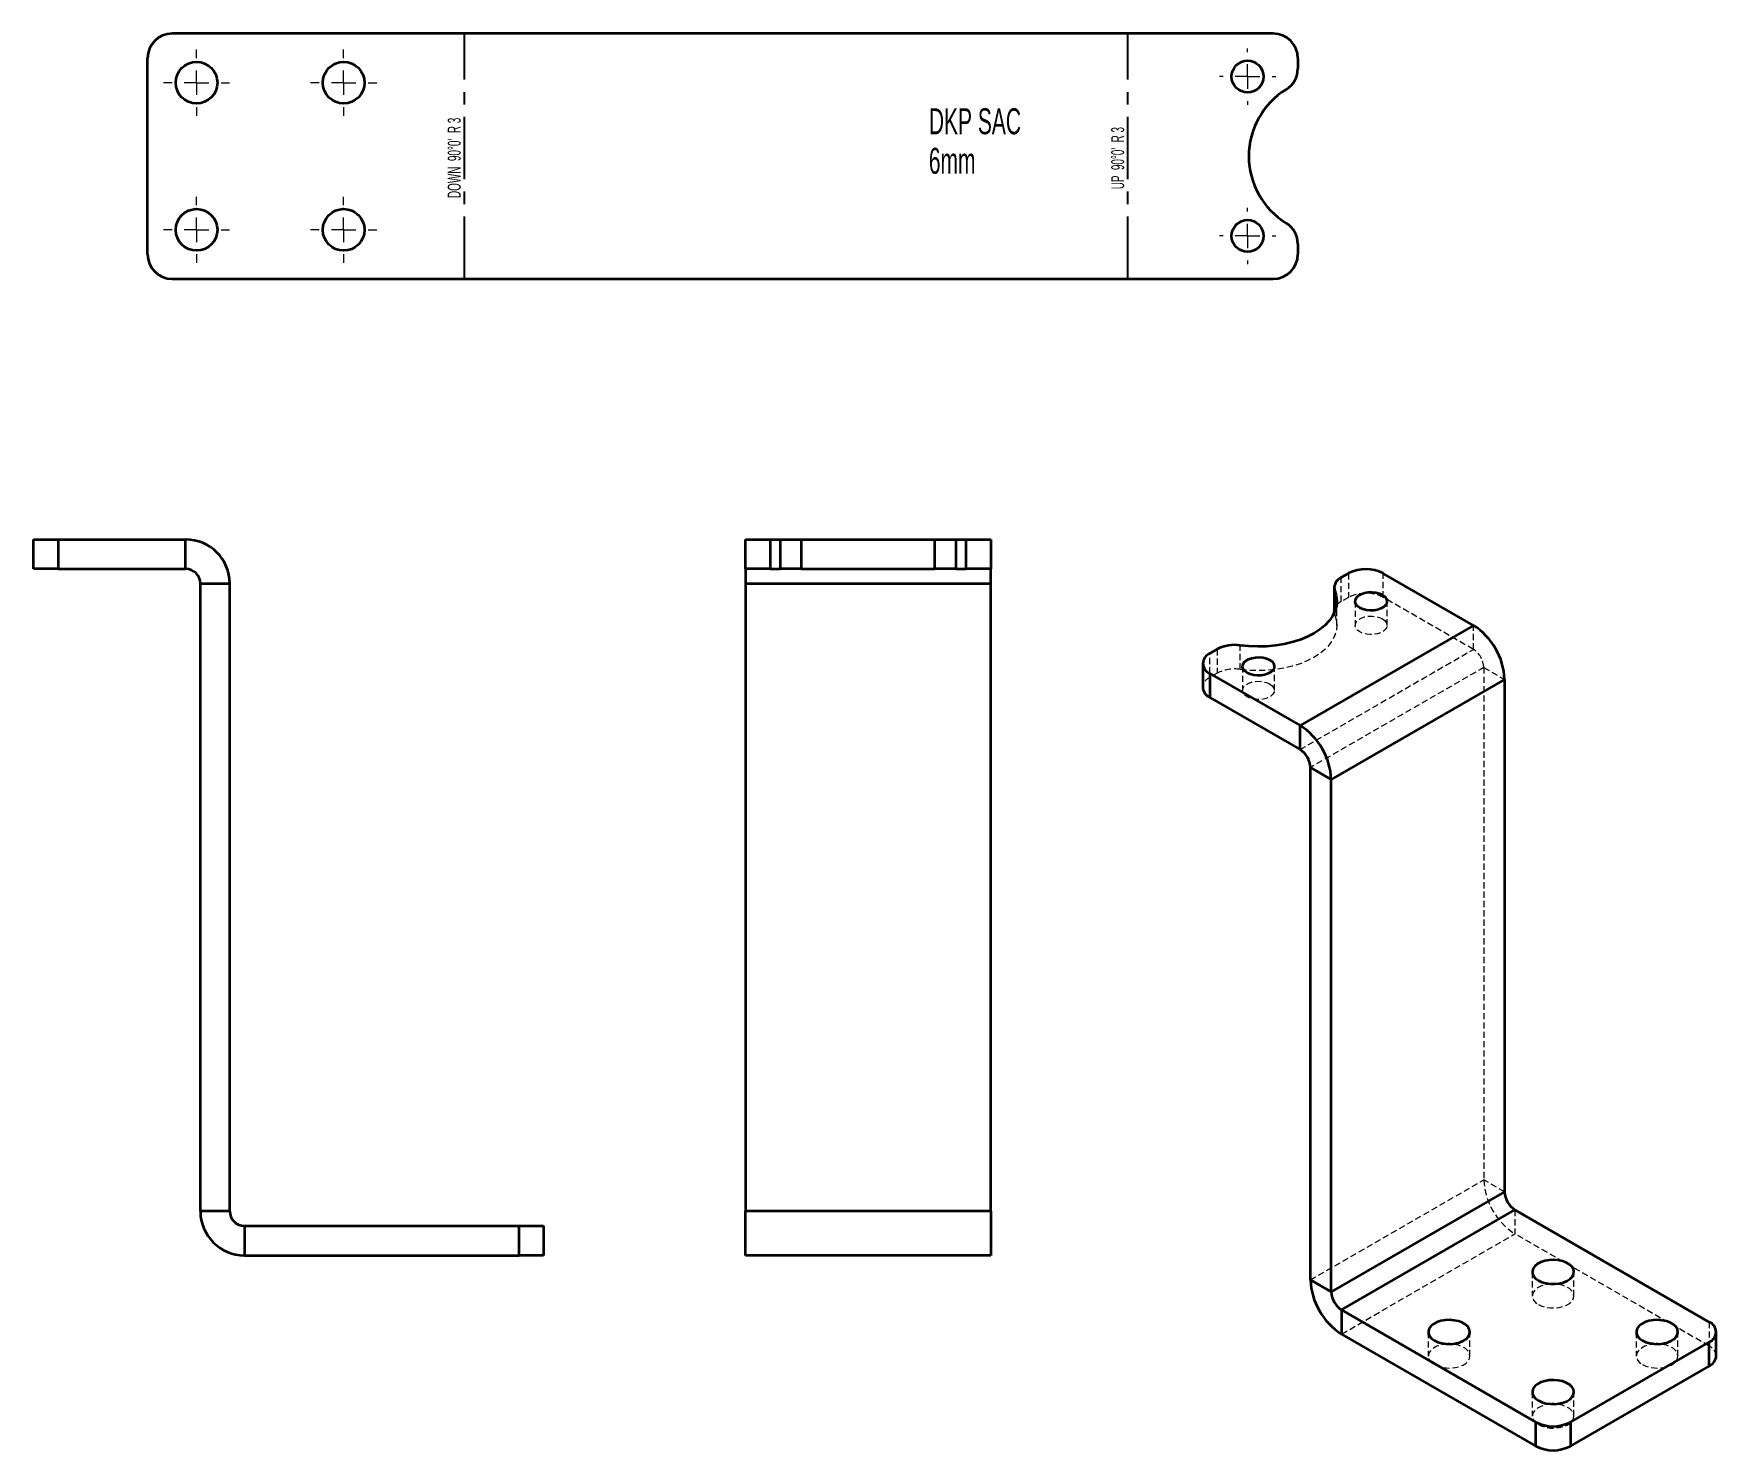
# Model space of a CAD drawing. Header units: millimetres. Extents: x -345 to -2, y -134 to 155.
import ezdxf

# ---------------------------------------------------------------- set-up
doc = ezdxf.new("R2010")
doc.units = ezdxf.units.MM
doc.linetypes.add('CENTERX2', pattern=[20.32, 12.7, -2.54, 2.54, -2.54])
doc.linetypes.add('HIDDEN', pattern=[1.905, 1.27, -0.635])
doc.styles.add('SLDTEXTSTYLE0', font='TXT', dxfattribs={"width": 0.5675})
doc.styles.add('SLDTEXTSTYLE1', font='TXT', dxfattribs={"width": 0.572187})
doc.styles.add('SLDTEXTSTYLE2', font='TXT', dxfattribs={"width": 0.605})

# ---------------------------------------------------------------- blocks, each defined once
blk = doc.blocks.new('SW_NOTE_0')
at = {"color": 0, "linetype": 'Continuous', "lineweight": 0, "char_height": 5.292, "attachment_point": 1, "style": 'SLDTEXTSTYLE2'}
for s, insert in [('DKP SAC', (0, 6.82)), ('6mm', (0, -1.23))]:
    blk.add_mtext(s, dxfattribs=dict(at, insert=insert))
blk = doc.blocks.new('SW_CENTERMARKSYMBOL_0')
at = {"color": 0, "linetype": 'Continuous', "lineweight": 18}
for p, q in [((0, 5), (0, 5.75)), ((-5, 0), (-5.75, 0)), ((0, 0), (-2.5, 0)), ((0, 0), (0, 2.5)), ((0, 0), (0, -2.5)), ((0, 0), (2.5, 0)), ((5, 0), (5.75, 0)), ((0, -5), (0, -5.75))]:
    blk.add_line(p, q, dxfattribs=at)
blk = doc.blocks.new('SW_CENTERMARKSYMBOL_1')
at = {"color": 0, "linetype": 'Continuous', "lineweight": 18}
for p, q in [((0, 5), (0, 5.75)), ((-5, 0), (-5.75, 0)), ((0, 0), (-2.5, 0)), ((0, 0), (0, 2.5)), ((0, 0), (0, -2.5)), ((0, 0), (2.5, 0)), ((5, 0), (5.75, 0)), ((0, -5), (0, -5.75))]:
    blk.add_line(p, q, dxfattribs=at)
blk = doc.blocks.new('SW_CENTERMARKSYMBOL_2')
at = {"color": 0, "linetype": 'Continuous', "lineweight": 18}
for p, q in [((0, 5), (0, 6.75)), ((-5, 0), (-6.75, 0)), ((0, 0), (-2.5, 0)), ((0, 0), (0, 2.5)), ((0, 0), (0, -2.5)), ((0, 0), (2.5, 0)), ((5, 0), (6.75, 0)), ((0, -5), (0, -6.75))]:
    blk.add_line(p, q, dxfattribs=at)
blk = doc.blocks.new('SW_CENTERMARKSYMBOL_3')
at = {"color": 0, "linetype": 'Continuous', "lineweight": 18}
for p, q in [((0, 5), (0, 6.75)), ((-5, 0), (-6.75, 0)), ((0, 0), (-2.5, 0)), ((0, 0), (0, 2.5)), ((0, 0), (0, -2.5)), ((0, 0), (2.5, 0)), ((5, 0), (6.75, 0)), ((0, -5), (0, -6.75))]:
    blk.add_line(p, q, dxfattribs=at)
blk = doc.blocks.new('SW_CENTERMARKSYMBOL_4')
at = {"color": 0, "linetype": 'Continuous', "lineweight": 18}
for p, q in [((0, 5), (0, 6.75)), ((-5, 0), (-6.75, 0)), ((0, 0), (-2.5, 0)), ((0, 0), (0, 2.5)), ((0, 0), (0, -2.5)), ((0, 0), (2.5, 0)), ((5, 0), (6.75, 0)), ((0, -5), (0, -6.75))]:
    blk.add_line(p, q, dxfattribs=at)
blk = doc.blocks.new('SW_CENTERMARKSYMBOL_5')
at = {"color": 0, "linetype": 'Continuous', "lineweight": 18}
for p, q in [((0, 5), (0, 6.75)), ((-5, 0), (-6.75, 0)), ((0, 0), (-2.5, 0)), ((0, 0), (0, 2.5)), ((0, 0), (0, -2.5)), ((0, 0), (2.5, 0)), ((5, 0), (6.75, 0)), ((0, -5), (0, -6.75))]:
    blk.add_line(p, q, dxfattribs=at)

msp = doc.modelspace()

# ---------------------------------------------------------------- linework, layer by layer
at = {"color": 7, "linetype": 'Continuous', "lineweight": 35}
for p, q in [((-92.46, 154.95), (-317.05, 154.95)), ((-322.05, 109.95), (-322.05, 149.95)), ((-87.46, 149.95), (-87.46, 147.84)), ((-87.46, 112.06), (-87.46, 109.95)), ((-317.05, 104.95), (-92.46, 104.95)), ((-345.27, 45.8), (-345.27, 51.8)), ((-345.27, 51.8), (-340.27, 51.8)), ((-340.27, 51.8), (-340.27, 45.8)), ((-340.27, 51.8), (-314.27, 51.8)), ((-314.27, 45.8), (-314.27, 51.8)), ((-200.1, 45.8), (-200.1, 51.8)), ((-200.1, 51.8), (-195.1, 51.8)), ((-195.1, 51.8), (-195.1, 45.8)), ((-195.1, 51.8), (-192.99, 51.8)), ((-192.99, 45.8), (-192.99, 51.8)), ((-192.99, 51.8), (-188.73, 51.8)), ((-188.73, 51.8), (-188.73, 45.8)), ((-188.73, 51.8), (-161.47, 51.8)), ((-161.47, 45.8), (-161.47, 51.8)), ((-161.47, 51.8), (-157.21, 51.8)), ((-157.21, 51.8), (-157.21, 45.8)), ((-157.21, 51.8), (-155.1, 51.8)), ((-155.1, 45.8), (-155.1, 51.8)), ((-155.1, 51.8), (-150.1, 51.8)), ((-150.1, 51.8), (-150.1, 45.8)), ((-340.27, 45.8), (-345.27, 45.8)), ((-340.27, 45.8), (-314.27, 45.8)), ((-195.1, 45.8), (-200.1, 45.8)), ((-200.1, 45.8), (-200.1, 42.8)), ((-195.1, 45.8), (-192.99, 45.8)), ((-188.73, 45.8), (-192.99, 45.8)), ((-188.73, 45.8), (-161.47, 45.8)), ((-157.21, 45.8), (-161.47, 45.8)), ((-157.21, 45.8), (-155.1, 45.8)), ((-150.1, 45.8), (-155.1, 45.8)), ((-150.1, 42.8), (-150.1, 45.8)), ((-77.12, 44.89), (-78.61, 44.03)), ((-51.66, 34.28), (-70.05, 44.89)), ((-311.27, -85.2), (-311.27, 42.8)), ((-311.27, 42.8), (-305.27, 42.8)), ((-305.27, -85.2), (-305.27, 42.8)), ((-200.1, 42.8), (-150.1, 42.8)), ((-200.1, 42.8), (-200.1, -85.2)), ((-150.1, -85.2), (-150.1, 42.8)), ((-80.08, 41.99), (-80.08, 37.09)), ((-79.94, 41.32), (-79.94, 37.04)), ((-80.05, 36.79), (-80.08, 37.09)), ((-51.66, 34.28), (-87.02, 13.87)), ((-103.91, 29.43), (-105.4, 28.57)), ((-106.87, 26.52), (-106.87, 21.63)), ((-105.4, 24.48), (-87.02, 13.87)), ((-105.4, 24.48), (-105.4, 19.58)), ((-45.3, 23.26), (-80.65, 2.85)), ((-45.3, 23.26), (-45.3, -81.26)), ((-105.4, 19.58), (-87.02, 8.97)), ((-87.02, 8.97), (-87.02, 13.87)), ((-84.9, 5.3), (-80.65, 2.85)), ((-84.9, -99.22), (-84.9, 5.3)), ((-80.65, -101.67), (-80.65, 2.85)), ((-45.3, -81.26), (-80.65, -101.67)), ((-305.27, -85.2), (-311.27, -85.2)), ((-150.1, -85.2), (-200.1, -85.2)), ((-200.1, -94.2), (-200.1, -85.2)), ((-150.1, -85.2), (-150.1, -94.2)), ((-78.53, -105.34), (-43.18, -84.93)), ((-3.58, -107.79), (-43.18, -84.93)), ((-302.27, -88.2), (-302.27, -94.2)), ((-302.27, -88.2), (-246.27, -88.2)), ((-246.27, -94.2), (-246.27, -88.2)), ((-246.27, -88.2), (-241.27, -88.2)), ((-241.27, -88.2), (-241.27, -94.2)), ((-302.27, -94.2), (-246.27, -94.2)), ((-241.27, -94.2), (-246.27, -94.2)), ((-150.1, -94.2), (-200.1, -94.2)), ((-80.65, -101.67), (-84.9, -99.22)), ((-78.53, -105.34), (-38.94, -128.2)), ((-78.53, -105.34), (-78.53, -110.24)), ((-78.53, -110.24), (-38.94, -133.1)), ((-31.86, -128.2), (-3.58, -111.88)), ((-3.58, -116.77), (-3.58, -111.88)), ((-2.12, -114.73), (-2.12, -109.83)), ((-31.86, -133.1), (-3.58, -116.77)), ((-38.94, -133.1), (-38.94, -128.2)), ((-31.86, -128.2), (-31.86, -133.1))]:
    msp.add_line(p, q, dxfattribs=at)
at = {"color": 7, "linetype": 'CENTERX2'}
for p, q in [((-257.41, 104.95), (-257.41, 154.95)), ((-122.11, 104.95), (-122.11, 154.95))]:
    msp.add_line(p, q, dxfattribs=at)
at = {"color": 7, "linetype": 'HIDDEN', "lineweight": 18}
for p, q in [((-77.12, 44.89), (-77.12, 39.99)), ((-70.05, 39.99), (-70.05, 44.89)), ((-78.61, 39.13), (-78.61, 44.03)), ((-79.5, 34.28), (-79.5, 39.18)), ((-77.12, 39.99), (-78.61, 39.13)), ((-75.77, 39.18), (-75.77, 34.28)), ((-51.66, 29.38), (-70.05, 39.99)), ((-69.27, 34.28), (-69.27, 39.18)), ((-79.94, 37.04), (-79.94, 36.42)), ((-51.66, 29.38), (-51.66, 34.28)), ((-105.4, 24.48), (-105.4, 28.57)), ((-103.91, 29.43), (-103.91, 24.53)), ((-99.22, 25.29), (-99.22, 30.19)), ((-87.02, 8.97), (-51.66, 29.38)), ((-103.91, 24.53), (-105.4, 23.67)), ((-98.75, 25.91), (-98.75, 21.01)), ((-92.25, 21.01), (-92.25, 25.91)), ((-49.54, 25.71), (-84.9, 5.3)), ((-49.54, 25.71), (-45.3, 23.26)), ((-49.54, 25.71), (-49.54, -78.81)), ((-84.9, -99.22), (-49.54, -78.81)), ((-45.3, -81.26), (-49.54, -78.81)), ((-43.18, -84.93), (-43.18, -89.83)), ((-78.53, -110.24), (-43.18, -89.83)), ((-3.58, -112.69), (-43.18, -89.83)), ((-39.65, -97.59), (-39.65, -102.49)), ((-31.15, -102.49), (-31.15, -97.59)), ((-3.58, -107.79), (-3.58, -111.88)), ((-60.86, -109.83), (-60.86, -114.73)), ((-52.36, -114.73), (-52.36, -109.83)), ((-18.44, -109.83), (-18.44, -114.73)), ((-9.94, -114.73), (-9.94, -109.83)), ((-39.65, -122.08), (-39.65, -126.98)), ((-31.15, -126.98), (-31.15, -122.08))]:
    msp.add_line(p, q, dxfattribs=at)
at = {"color": 7, "linetype": 'Continuous', "lineweight": 35, "flags": 128}
for points in [[(-79.94, 41.32), (-79.62, 40.29), (-79.5, 39.25), (-79.59, 38.2), (-79.89, 37.17), (-80.38, 36.17), (-81.07, 35.2), (-81.94, 34.28), (-82.98, 33.43), (-84.19, 32.65), (-85.54, 31.95), (-87.02, 31.35), (-88.61, 30.84), (-90.28, 30.45), (-92.03, 30.16), (-93.82, 29.99), (-95.62, 29.94), (-97.43, 30.01), (-99.22, 30.19)], [(-70.22, 40.51), (-69.74, 40.15), (-69.42, 39.74), (-69.28, 39.29), (-69.33, 38.84), (-69.56, 38.41), (-69.96, 38.02), (-70.52, 37.7), (-71.19, 37.47), (-71.94, 37.33), (-72.72, 37.31), (-73.49, 37.39), (-74.2, 37.57), (-74.82, 37.85), (-75.3, 38.21), (-75.63, 38.62), (-75.77, 39.07), (-75.72, 39.52), (-75.49, 39.95), (-75.08, 40.34), (-74.53, 40.66), (-73.86, 40.89), (-73.11, 41.02), (-72.33, 41.05), (-71.56, 40.97), (-70.84, 40.78), (-70.22, 40.51)], [(-93.21, 27.24), (-92.72, 26.88), (-92.4, 26.47), (-92.26, 26.03), (-92.31, 25.57), (-92.54, 25.14), (-92.95, 24.76), (-93.5, 24.44), (-94.17, 24.2), (-94.92, 24.07), (-95.7, 24.04), (-96.47, 24.12), (-97.19, 24.31), (-97.8, 24.59), (-98.29, 24.94), (-98.61, 25.35), (-98.75, 25.8), (-98.7, 26.25), (-98.47, 26.68), (-98.06, 27.07), (-97.51, 27.39), (-96.84, 27.62), (-96.09, 27.76), (-95.31, 27.79), (-94.54, 27.7), (-93.82, 27.52), (-93.21, 27.24)], [(-38.41, -99.32), (-37.69, -99.66), (-36.87, -99.89), (-35.97, -100.02), (-35.05, -100.03), (-34.15, -99.93), (-33.31, -99.72), (-32.56, -99.41), (-31.95, -99.02), (-31.5, -98.56), (-31.23, -98.05), (-31.15, -97.52), (-31.28, -97), (-31.59, -96.5), (-32.09, -96.05), (-32.74, -95.68), (-33.51, -95.39), (-34.37, -95.21), (-35.28, -95.14), (-36.2, -95.18), (-37.08, -95.33), (-37.88, -95.6), (-38.56, -95.95), (-39.1, -96.38), (-39.46, -96.87), (-39.64, -97.39), (-39.61, -97.92), (-39.39, -98.43), (-38.98, -98.91), (-38.41, -99.32)], [(-35.16, -100.04), (-35.28, -100.03), (-35.64, -100.04)], [(-59.62, -111.57), (-58.9, -111.9), (-58.08, -112.14), (-57.19, -112.27), (-56.27, -112.28), (-55.37, -112.18), (-54.52, -111.97), (-53.77, -111.66), (-53.16, -111.27), (-52.71, -110.8), (-52.44, -110.3), (-52.36, -109.77), (-52.49, -109.24), (-52.81, -108.74), (-53.3, -108.3), (-53.95, -107.92), (-54.72, -107.64), (-55.59, -107.45), (-56.5, -107.38), (-57.41, -107.42), (-58.29, -107.58), (-59.09, -107.84), (-59.78, -108.2), (-60.31, -108.63), (-60.68, -109.11), (-60.85, -109.64), (-60.82, -110.17), (-60.6, -110.68), (-60.19, -111.16), (-59.62, -111.57)], [(-17.19, -111.57), (-16.48, -111.9), (-15.65, -112.14), (-14.76, -112.27), (-13.84, -112.28), (-12.94, -112.18), (-12.09, -111.97), (-11.35, -111.66), (-10.73, -111.27), (-10.28, -110.8), (-10.01, -110.3), (-9.94, -109.77), (-10.06, -109.24), (-10.38, -108.74), (-10.87, -108.3), (-11.52, -107.92), (-12.3, -107.64), (-13.16, -107.45), (-14.07, -107.38), (-14.99, -107.42), (-15.87, -107.58), (-16.67, -107.84), (-17.35, -108.2), (-17.89, -108.63), (-18.25, -109.11), (-18.42, -109.64), (-18.4, -110.17), (-18.18, -110.68), (-17.77, -111.16), (-17.19, -111.57)], [(-56.38, -112.28), (-56.5, -112.28), (-56.85, -112.28)], [(-13.95, -112.28), (-14.07, -112.28), (-14.42, -112.28)], [(-38.41, -123.82), (-37.69, -124.15), (-36.87, -124.38), (-35.97, -124.51), (-35.05, -124.53), (-34.15, -124.43), (-33.31, -124.22), (-32.56, -123.91), (-31.95, -123.51), (-31.5, -123.05), (-31.23, -122.54), (-31.15, -122.01), (-31.28, -121.49), (-31.59, -120.99), (-32.09, -120.54), (-32.74, -120.17), (-33.51, -119.88), (-34.37, -119.7), (-35.28, -119.63), (-36.2, -119.67), (-37.08, -119.83), (-37.88, -120.09), (-38.56, -120.44), (-39.1, -120.87), (-39.46, -121.36), (-39.64, -121.88), (-39.61, -122.41), (-39.39, -122.93), (-38.98, -123.4), (-38.41, -123.82)], [(-35.16, -124.53), (-35.28, -124.53), (-35.64, -124.53)]]:
    msp.add_lwpolyline(points, dxfattribs=at)
at = {"color": 7, "linetype": 'HIDDEN', "lineweight": 18, "flags": 128}
for points in [[(-79.94, 36.42), (-79.62, 35.39), (-79.5, 34.35), (-79.59, 33.3), (-79.89, 32.27), (-80.38, 31.27), (-81.07, 30.3), (-81.94, 29.38), (-82.98, 28.53), (-84.19, 27.75), (-85.54, 27.05), (-87.02, 26.45), (-88.61, 25.94), (-90.28, 25.55), (-92.03, 25.26), (-93.82, 25.09), (-95.62, 25.04), (-97.43, 25.11), (-99.22, 25.29)], [(-79.94, 36.42), (-80.05, 36.78), (-80.05, 36.79)], [(-70.22, 35.61), (-69.74, 35.25), (-69.42, 34.84), (-69.28, 34.39), (-69.33, 33.94), (-69.56, 33.51), (-69.96, 33.12), (-70.52, 32.8), (-71.19, 32.57), (-71.94, 32.43), (-72.72, 32.41), (-73.49, 32.49), (-74.2, 32.67), (-74.82, 32.95), (-75.3, 33.31), (-75.63, 33.72), (-75.77, 34.17), (-75.72, 34.62), (-75.49, 35.05), (-75.08, 35.44), (-74.53, 35.76), (-73.86, 35.99), (-73.11, 36.13), (-72.33, 36.15), (-71.56, 36.07), (-70.84, 35.89), (-70.22, 35.61)], [(-93.21, 22.34), (-92.72, 21.98), (-92.4, 21.57), (-92.26, 21.13), (-92.31, 20.67), (-92.54, 20.24), (-92.95, 19.86), (-93.5, 19.54), (-94.17, 19.3), (-94.92, 19.17), (-95.7, 19.14), (-96.47, 19.22), (-97.19, 19.41), (-97.8, 19.69), (-98.29, 20.04), (-98.61, 20.45), (-98.75, 20.9), (-98.7, 21.35), (-98.47, 21.78), (-98.06, 22.17), (-97.51, 22.49), (-96.84, 22.72), (-96.09, 22.86), (-95.31, 22.89), (-94.54, 22.8), (-93.82, 22.62), (-93.21, 22.34)], [(-35.64, -100.04), (-36.2, -100.08), (-37.08, -100.23), (-37.88, -100.49), (-38.56, -100.85), (-39.1, -101.28), (-39.46, -101.77), (-39.64, -102.29), (-39.61, -102.82), (-39.39, -103.33), (-38.98, -103.81), (-38.41, -104.22)], [(-38.41, -104.22), (-37.69, -104.55), (-36.87, -104.79), (-35.97, -104.92), (-35.05, -104.93), (-34.15, -104.83), (-33.31, -104.62), (-32.56, -104.31), (-31.95, -103.92), (-31.5, -103.46), (-31.23, -102.95), (-31.15, -102.42), (-31.28, -101.9), (-31.59, -101.4), (-32.09, -100.95), (-32.74, -100.58), (-33.51, -100.29), (-34.37, -100.11), (-35.16, -100.04)], [(-56.85, -112.28), (-57.41, -112.32), (-58.29, -112.48), (-59.09, -112.74), (-59.78, -113.1), (-60.31, -113.53), (-60.68, -114.01), (-60.85, -114.53), (-60.82, -115.06), (-60.6, -115.58), (-60.19, -116.05), (-59.62, -116.47)], [(-59.62, -116.47), (-58.9, -116.8), (-58.08, -117.04), (-57.19, -117.16), (-56.27, -117.18), (-55.37, -117.08), (-54.52, -116.87), (-53.77, -116.56), (-53.16, -116.16), (-52.71, -115.7), (-52.44, -115.2), (-52.36, -114.67), (-52.49, -114.14), (-52.81, -113.64), (-53.3, -113.2), (-53.95, -112.82), (-54.72, -112.54), (-55.59, -112.35), (-56.38, -112.28)], [(-14.42, -112.28), (-14.99, -112.32), (-15.87, -112.48), (-16.67, -112.74), (-17.35, -113.1), (-17.89, -113.53), (-18.25, -114.01), (-18.42, -114.53), (-18.4, -115.06), (-18.18, -115.58), (-17.77, -116.05), (-17.19, -116.47)], [(-17.19, -116.47), (-16.48, -116.8), (-15.65, -117.04), (-14.76, -117.16), (-13.84, -117.18), (-12.94, -117.08), (-12.09, -116.87), (-11.35, -116.56), (-10.73, -116.16), (-10.28, -115.7), (-10.01, -115.2), (-9.94, -114.67), (-10.06, -114.14), (-10.38, -113.64), (-10.87, -113.2), (-11.52, -112.82), (-12.3, -112.54), (-13.16, -112.35), (-13.95, -112.28)], [(-35.64, -124.53), (-36.2, -124.57), (-37.08, -124.73), (-37.88, -124.99), (-38.56, -125.34), (-39.1, -125.77), (-39.46, -126.26), (-39.64, -126.78), (-39.61, -127.31), (-39.39, -127.83), (-38.98, -128.3), (-38.41, -128.71)], [(-38.41, -128.71), (-37.69, -129.05), (-36.87, -129.28), (-35.97, -129.41), (-35.05, -129.42), (-34.15, -129.32), (-33.31, -129.12), (-32.56, -128.81), (-31.95, -128.41), (-31.5, -127.95), (-31.23, -127.44), (-31.15, -126.91), (-31.28, -126.39), (-31.59, -125.89), (-32.09, -125.44), (-32.74, -125.07), (-33.51, -124.78), (-34.37, -124.6), (-35.16, -124.53)]]:
    msp.add_lwpolyline(points, dxfattribs=at)
at = {"color": 7, "linetype": 'Continuous', "lineweight": 35}
for centre, radius in [((-312.05, 144.95), 4.25), ((-282.05, 144.95), 4.25), ((-97.71, 146.2), 3.25), ((-312.05, 114.95), 4.25), ((-282.05, 114.95), 4.25), ((-97.71, 113.7), 3.25)]:
    msp.add_circle(centre, radius, dxfattribs=at)
for centre, radius, start, end in [((-317.05, 149.95), 5, 90, 180), ((-92.46, 149.95), 5, 0, 90), ((-92.46, 147.84), 5, 301.5881, 0), ((-81.46, 129.95), 16, 121.5881, 238.4119), ((-92.46, 112.06), 5, 0, 58.4119), ((-317.05, 109.95), 5, 180, 270), ((-92.46, 109.95), 5, 270, 0), ((-314.27, 42.8), 9, 0, 90), ((-314.27, 42.8), 3, 0, 90), ((-73.58, 38.07), 7.69, 62.6097, 117.3903), ((-77.81, 41.96), 2.22, 111.0799, 196.7122), ((-59.02, 22.69), 13.73, 2.3869, 57.6131), ((-104.63, 26.52), 2.18, 110.7834, 249.2166), ((-100.39, 22.65), 7.64, 81.1331, 117.415), ((-104.37, 21.87), 2.51, 185.6948, 245.6253), ((-94.37, 2.28), 13.73, 2.3869, 57.6131), ((-89.5, 5.09), 4.61, 2.6055, 57.3945), ((-40.69, -81.05), 4.61, 182.6055, 237.3945), ((-302.27, -85.2), 9, 180, 270), ((-302.27, -85.2), 3, 180, 270), ((-71.18, -98.65), 13.73, 182.3869, 237.6131), ((-76.05, -101.46), 4.61, 182.6055, 237.3945), ((-4.35, -109.83), 2.18, 290.7834, 69.2166), ((-4.62, -114.48), 2.51, 294.3747, 354.3052), ((-35.4, -121.38), 7.69, 242.6097, 297.3903), ((-35.4, -126.28), 7.69, 242.6097, 297.3903)]:
    msp.add_arc(centre, radius, start, end, dxfattribs=at)
at = {"color": 7, "linetype": 'HIDDEN', "lineweight": 18}
for centre, radius, start, end in [((-77.55, 36.83), 2.54, 114.6612, 174.0187), ((-73.58, 33.17), 7.69, 62.6097, 117.3903), ((-54.15, 25.5), 4.61, 2.6055, 57.3945), ((-100.39, 17.75), 7.64, 81.1331, 117.415), ((-104.37, 21.38), 2.51, 114.3747, 174.3052), ((-35.82, -78.24), 13.73, 182.3869, 237.6131), ((-4.62, -114.98), 2.51, 5.6948, 65.6253)]:
    msp.add_arc(centre, radius, start, end, dxfattribs=at)

# ---------------------------------------------------------------- block references
at = {"color": 7, "linetype": 'Continuous', "lineweight": 18}
for name, p in [('SW_CENTERMARKSYMBOL_4', (-312.05, 144.95)), ('SW_CENTERMARKSYMBOL_5', (-282.05, 144.95)), ('SW_CENTERMARKSYMBOL_1', (-97.71, 146.2)), ('SW_CENTERMARKSYMBOL_2', (-312.05, 114.95)), ('SW_CENTERMARKSYMBOL_3', (-282.05, 114.95)), ('SW_CENTERMARKSYMBOL_0', (-97.71, 113.7))]:
    msp.add_blockref(name, p, dxfattribs=at)
at = {"color": 7, "linetype": 'Continuous', "lineweight": 0}
msp.add_blockref('SW_NOTE_0', (-162.71, 132.91), dxfattribs=at)

# ---------------------------------------------------------------- texts
at = {"color": 7, "linetype": 'Continuous', "lineweight": 0, "char_height": 2.6458, "attachment_point": 2, "rotation": 90}
for s, insert, style in [("DOWN  90°0'  R 3", (-260.83, 129.62), 'SLDTEXTSTYLE1'), ("UP  90°0'  R 3", (-125.53, 129.57), 'SLDTEXTSTYLE0')]:
    msp.add_mtext(s, dxfattribs=dict(at, insert=insert, style=style))

doc.saveas('drawing.dxf')
